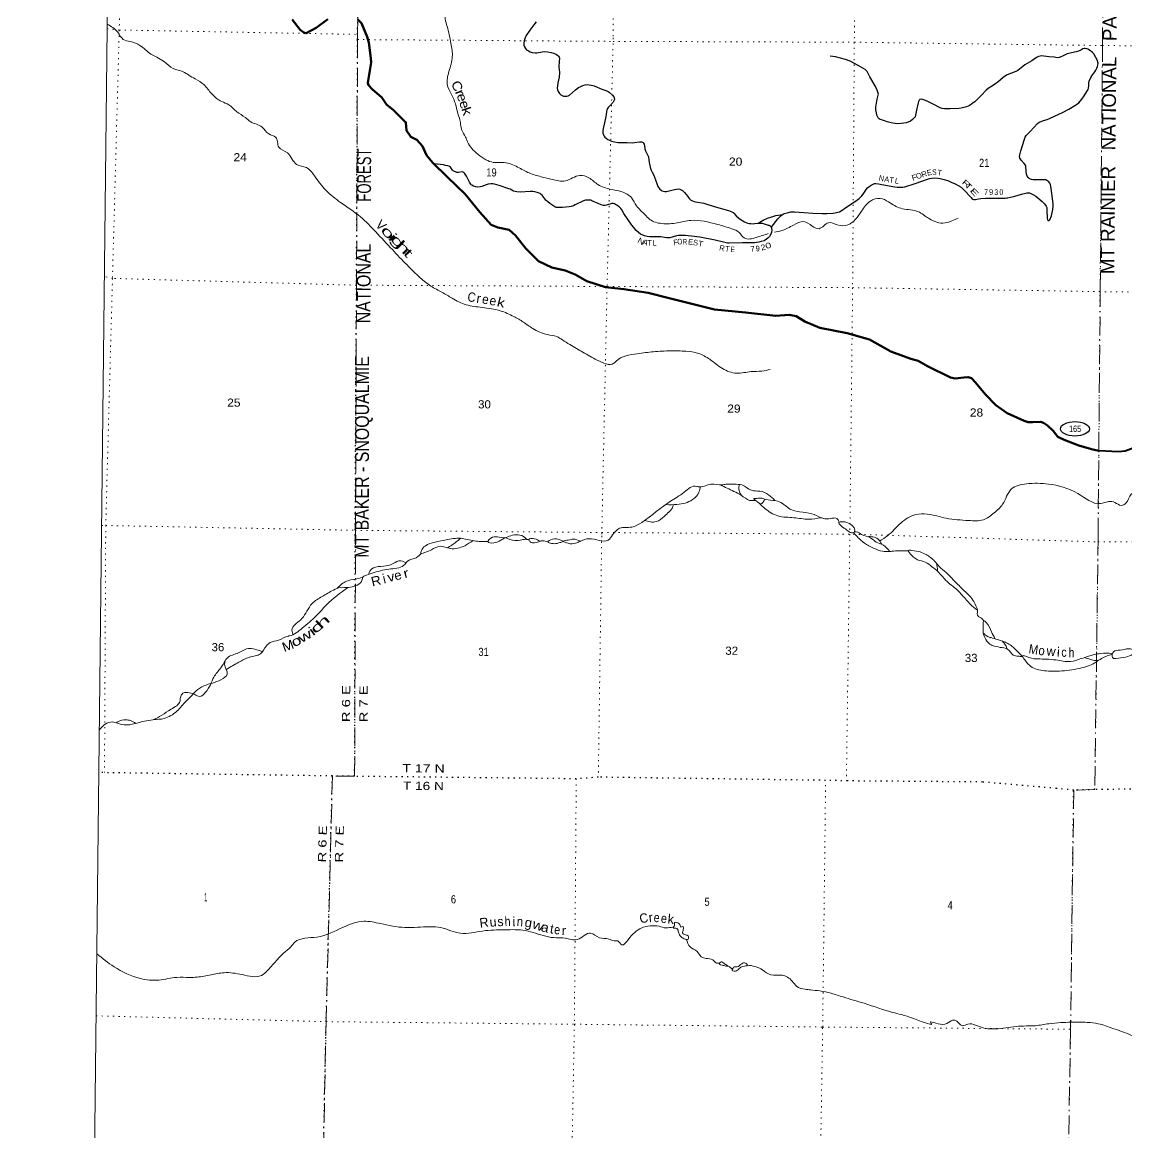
# Model space of a CAD drawing. Header units: feet. Extents: x -252658 to 9, y -366365 to -181930.
# Drawn here: x -252658 to -228982, y -223389 to -199600 of the extents above; entities that cross this region are included whole.
import ezdxf
from ezdxf.enums import TextEntityAlignment as Align

# ---------------------------------------------------------------- set-up
doc = ezdxf.new("R2010")
doc.units = ezdxf.units.FT
doc.header["$LTSCALE"] = 80
doc.linetypes.add('DOT_DASHED', pattern=[7.7, 5, -1.2, 0.3, -1.2])
doc.linetypes.add('DOTTED', pattern=[1.5, 0.3, -1.2])
for name, color, linetype, lineweight in [('17', 7, 'Continuous', 25), ('23', 7, 'Continuous', 70), ('26', 7, 'Continuous', 40), ('29', 7, 'Continuous', 25), ('39', 7, 'Continuous', 13), ('4', 7, 'Continuous', 13), ('44', 7, 'DOT_DASHED', 13), ('6', 7, 'DOTTED', 25), ('7', 7, 'DOTTED', 13)]:
    doc.layers.add(name, color=color, linetype=linetype, lineweight=lineweight)
doc.layers.add('30', color=7, linetype='Continuous')
doc.layers.add('41', color=7, linetype='Continuous')

msp = doc.modelspace()

# ---------------------------------------------------------------- linework, layer by layer
at = {"layer": '17'}
msp.add_ellipse((-230093.23, -208310.21), major_axis=(309.24, -1), ratio=0.500121, dxfattribs=at)
at = {"layer": '23'}
for points in [[(-246105.99, -199533.33), (-246359.57, -199717.93), (-246570.11, -199834.5), (-246620.89, -199820.73), (-246699.97, -199760.57), (-246872.37, -199541.15)], [(-229579.34, -208784.45), (-229739.9, -208745.27), (-230008.53, -208669.84), (-230322.81, -208543.56), (-230462.87, -208481.61), (-230559.92, -208353.65), (-230679.28, -208241.56), (-230764.71, -208181.93), (-230831.17, -208159.34), (-230998.2, -208167.6), (-231096.6, -208164.9), (-231182.93, -208141.43), (-231542.98, -207972.35), (-231788.34, -207800.48), (-232018.95, -207570.35), (-232225.13, -207316.32), (-232312.53, -207222.71), (-232383.73, -207202.76), (-232477.34, -207212.86), (-232662.56, -207228.99), (-232762.42, -207207.02), (-233256.85, -206968.73), (-233353.86, -206909.01), (-233454.6, -206851.77), (-233608.95, -206807.79), (-234039.54, -206652.05), (-234499.14, -206397.28), (-234976.25, -206263.19), (-235562.14, -206144.04), (-235880.35, -206009.66), (-236066.07, -205896.85), (-236220.56, -205864.96), (-236506.48, -205892.08), (-237151.19, -205814.59), (-237820.24, -205754.97), (-238792.84, -205510.77), (-239238.03, -205399.18), (-239762, -205316.96), (-240155.69, -205272.41), (-240556.42, -205143.17), (-240802.14, -205001.51), (-241018.39, -204918.6), (-241307.28, -204857.05), (-241591.29, -204721.02), (-241859.6, -204448.18), (-242083.63, -204171.79), (-242216.92, -204047.47), (-242459.67, -203994.48), (-242605.85, -203940.52), (-242850.04, -203667.95), (-243161.27, -203281.83), (-243547.1, -202911.03), (-243861.29, -202605.47), (-243992.15, -202444.91), (-244078.39, -202252.6), (-244197.54, -202122.39), (-244325.48, -202056.54), (-244422.46, -201922.54), (-244432.45, -201745.16), (-244698.89, -201484.43), (-244848.32, -201363.96), (-244951.17, -201215.8), (-245160.2, -201032.23), (-245238.03, -200948.9), (-245249.13, -200898.32), (-245209.86, -200636.87), (-245178.46, -200463.57), (-245182.63, -200373.28), (-245229.52, -200033.59), (-245263.68, -199911.1), (-245384.94, -199617.69), (-245467.79, -199535.5)]]:
    msp.add_lwpolyline(points, dxfattribs=at)
at = {"layer": '26'}
msp.add_lwpolyline([(-228848.69, -208726.72), (-229020.17, -208786.45), (-229161.32, -208801.9), (-229579.34, -208784.45)], dxfattribs=at)
at = {"layer": '29'}
for points in [[(-241641.56, -199590.6), (-241688.01, -199657.62), (-241774.08, -199767.71), (-241852.28, -199887.48), (-241878.21, -199937.68), (-241897.72, -199997.82), (-241904.03, -200049.72), (-241904.21, -200090.85), (-241893.39, -200127.63), (-241871.52, -200161.63)], [(-241871.52, -200161.63), (-241845.79, -200188.21), (-241809.01, -200212.01), (-241773.29, -200231.33), (-241726.8, -200246.63), (-241666.22, -200253.12), (-241629.2, -200252.12), (-241512.6, -200233.65), (-241459.55, -200229.4), (-241397.94, -200231.49), (-241322.21, -200246.63), (-241269.59, -200261.75), (-241233.5, -200274.76), (-241205.38, -200289.9), (-241176.72, -200311.12), (-241162.11, -200326.68), (-241149.79, -200348.28), (-241144.8, -200372.12), (-241146.89, -200443.1), (-241152.55, -200553.78), (-241142.6, -200679.07), (-241151.95, -200779.55), (-241173.94, -200897.76), (-241183.74, -200962.77), (-241187.77, -201012.2), (-241181.58, -201049.31), (-241168.6, -201086.09), (-241142.22, -201123.56), (-241115.34, -201153.89), (-241082.06, -201170.47), (-241052.62, -201181.86), (-241019.31, -201183.45), (-240984.7, -201181.29), (-240958.73, -201174.8), (-240929.36, -201163.68), (-240798.97, -201051), (-240733.72, -201001.72), (-240685.84, -200974.04), (-240638.52, -200954.12), (-240590.92, -200943.3), (-240549.87, -200936.12), (-240504.38, -200938.97), (-240463.27, -200945.46), (-240427.81, -200954.18), (-240400.53, -200962.77), (-240233.43, -201035.05), (-240145.23, -201064.46), (-240096.36, -201085.85), (-240069.5, -201103.41), (-240008.3, -201159.25), (-239974.31, -201196.44), (-239966.17, -201223.1), (-239965.65, -201254.85), (-239978.63, -201285.14), (-239993.26, -201312.93), (-240051.89, -201383.59), (-240097.63, -201425.77), (-240112.4, -201450.16), (-240125.76, -201484.19), (-240132.46, -201509.98), (-240138.74, -201577.22), (-240146.03, -201616.37), (-240176.85, -201758.48), (-240207.97, -201873.63), (-240214.5, -201924.56), (-240212.3, -201973.15), (-240201.48, -202014.26), (-240186.15, -202040.37), (-240169.03, -202064.02), (-240140.9, -202085.66), (-240104.12, -202109.46), (-240072.44, -202128.71), (-240024.07, -202146.24), (-239963.49, -202159.22), (-239882.88, -202173.14), (-239835.83, -202178.7), (-239692.07, -202179.32), (-239569.71, -202180.86), (-239533.12, -202176.41), (-239428.15, -202163.69), (-239383.64, -202159.23), (-239359.85, -202165.9), (-239346.86, -202176.53), (-239338.21, -202189.52), (-239329.11, -202209.22), (-239320.9, -202245.77), (-239310.4, -202312.63), (-239299.26, -202353.95), (-239279.04, -202398.3), (-239245.18, -202455.63), (-239233.63, -202484.43), (-239217.59, -202607.9)], [(-230580.79, -203319.02), (-230610.37, -203109.03), (-230617.27, -203084.03), (-230632.01, -203048.45), (-230653.45, -203022.39), (-230692.59, -202987.87), (-230716.33, -202978.02), (-230746.68, -202972.73), (-230834.83, -202974.18), (-230985.61, -202973.33), (-231021.45, -202966.24), (-231047.42, -202959.75), (-231071.12, -202944.36), (-231097.18, -202925.13), (-231119.8, -202896.42), (-231131.79, -202851.57), (-231140.32, -202786.91), (-231149.05, -202685.85), (-231155.59, -202659.01), (-231181.21, -202624.34), (-231249.18, -202551.59), (-231275.98, -202510.41), (-231281.08, -202477.28), (-231275.66, -202439.87), (-231252.72, -202353.94), (-231176.13, -202104.47), (-231159.92, -202064.04), (-231138.29, -202029.42), (-231126.88, -202013.35), (-231056.06, -201939.05), (-230893.8, -201769.79), (-230858.6, -201743.88), (-230815.69, -201723.1), (-230763.98, -201702.72), (-230689.7, -201682.84), (-230636.33, -201663.78), (-230346.81, -201528.67), (-230220.93, -201464.73), (-230057.89, -201364.68), (-230013.23, -201328.43), (-229943.56, -201251.48), (-229892.07, -201176.98), (-229835.55, -201085.67), (-229808.04, -201044.23), (-229799.03, -201014.71), (-229797.29, -200961.94), (-229794.71, -200897.88), (-229786.06, -200865.55), (-229749.26, -200786.12), (-229729.8, -200750.75), (-229666.74, -200661.81), (-229647.59, -200629.6), (-229623.79, -200584.16), (-229612.81, -200550.68), (-229602.15, -200517.09), (-229597.82, -200480.31), (-229601.52, -200452.28), (-229608.64, -200421.89), (-229642.59, -200356.21), (-229688.7, -200276.93), (-229699.86, -200263.66), (-229725.48, -200237.98), (-229762.61, -200215.26), (-229815.71, -200179.28), (-229840.15, -200168.75), (-229870.44, -200162.26), (-229893.65, -200164.66), (-229922.36, -200173.08), (-229969.09, -200196.48), (-230019.73, -200220.67), (-230068.98, -200237.59), (-230166.19, -200258.63), (-230220.94, -200268.27), (-230257.37, -200279.86), (-230303.15, -200296.4), (-230349.08, -200317.2), (-230409.17, -200350.49), (-230434.84, -200356.75), (-230469.75, -200359.14), (-230537.15, -200349.41), (-230649.56, -200343.75)], [(-230649.49, -200341.74), (-230807.71, -200322.5), (-230839.72, -200326.69), (-230876.5, -200337.51), (-230902.46, -200348.33), (-230919.44, -200357.18), (-231020.39, -200430.5), (-231163.91, -200514.54), (-231207.52, -200545.21), (-231316.6, -200632.55), (-231358.97, -200655.55), (-231451.35, -200694.7), (-231545.04, -200729.11), (-231583.84, -200748.86), (-231629.42, -200781.04), (-231747.1, -200882.65), (-231789.52, -200915.18), (-231862.37, -200963.57), (-231953.95, -201019.03), (-231994.04, -201054.04), (-232104.35, -201167.37), (-232241.5, -201302.01), (-232274.16, -201328.41), (-232310.94, -201356.54), (-232352.04, -201382.5), (-232380.17, -201397.65), (-232418.02, -201411.18), (-232529.46, -201438.76), (-232584.05, -201446.11), (-232767.37, -201456.3), (-232891.96, -201454.28), (-232940.54, -201447.41), (-232981.82, -201435.25), (-233131.88, -201351.77), (-233262.53, -201289.09), (-233355.93, -201255.83), (-233392.72, -201246.2), (-233416.12, -201251.86), (-233431.66, -201270), (-233446.81, -201298.12), (-233454.8, -201327.2), (-233488.1, -201483.34), (-233518.86, -201623.44), (-233537.68, -201650.78), (-233572.3, -201685.4), (-233618.46, -201716.97), (-233667.49, -201741.65), (-233712.93, -201756.79), (-233762.8, -201764.7), (-233814.61, -201771.94), (-233898.99, -201774.1), (-233945.91, -201768.84), (-233996.35, -201763.28), (-234063.43, -201748.14), (-234117.66, -201733.04), (-234154.29, -201722.18), (-234240.84, -201691.89), (-234271.13, -201681.07), (-234290.48, -201668.99), (-234310.07, -201650.78), (-234327.38, -201622.65), (-234338.2, -201592.36), (-234348.69, -201544.15), (-234359.83, -201477.69), (-234360.65, -201418.8), (-234355.51, -201376.01), (-234328.89, -201248.5), (-234307.91, -201163.98), (-234307.29, -201142.37), (-234312.23, -201118.55), (-234333.87, -201055.8), (-234377.71, -200960.7), (-234487.97, -200767.66), (-234545.9, -200657.71), (-234567.54, -200631.74), (-234591.34, -200612.27), (-234741.45, -200527.65), (-234913.27, -200433.4), (-235008.9, -200398.08), (-235116.16, -200366.36), (-235223.1, -200341.83), (-235342.13, -200328.8)], [(-239992.46, -203483.78), (-240019.75, -203483.33), (-240134.26, -203515.47), (-240166.87, -203524.44), (-240198.87, -203523.45), (-240251.25, -203509.3), (-240314.17, -203483.44), (-240448.89, -203422.64), (-240471.94, -203414.1), (-240510.88, -203409.77), (-240548.99, -203409.31), (-240586.61, -203414.1), (-240623.84, -203423.01), (-240803.72, -203511.92), (-240844.07, -203533.1), (-240889.51, -203548.24), (-240933.86, -203556.08), (-241079.01, -203567.5), (-241125.34, -203572.04), (-241181.59, -203572.04), (-241209.64, -203565.29), (-241240.01, -203552.57), (-241345.57, -203480.26), (-241391.46, -203448.72), (-241423.91, -203420.59), (-241456.36, -203381.65), (-241476.1, -203353.08), (-241497.47, -203323.23), (-241512.62, -203303.76), (-241532.22, -203286.76), (-241558.05, -203271.3), (-241623.42, -203247.53), (-241668.39, -203234.52), (-241715.99, -203228.03), (-241767.58, -203228.75), (-241979.01, -203238.02), (-242055.67, -203234.52), (-242094.61, -203225.87), (-242125.11, -203217.16), (-242200.63, -203176.11), (-242227.96, -203165.46), (-242436.74, -203094.19), (-242536.37, -203066.78), (-242572.75, -203061.44), (-242610.62, -203062.36), (-242672.27, -203070.09), (-242711.78, -203081.25), (-242804.25, -203115.53), (-242841.86, -203123.4), (-242888.63, -203130.67), (-242934.45, -203126.45), (-242981.66, -203113.36), (-243019.76, -203091.43), (-243033.59, -203080.91), (-243044.41, -203067.93), (-243071.8, -203023.23), (-243138.12, -202900.15), (-243176.1, -202832.4), (-243189.37, -202816.96), (-243206.68, -202808.3), (-243225.45, -202804.6), (-243304.32, -202818.17), (-243345.14, -202816.96), (-243372.34, -202807.9), (-243394.91, -202799.65), (-243418.7, -202782.34), (-243437.3, -202765.49), (-243479.28, -202706.61), (-243501.13, -202688.84), (-243535.54, -202676.32), (-243583.14, -202665.51), (-243628.75, -202656.49), (-243829.52, -202636.36)], [(-239217.53, -202605.88), (-239206.23, -202671.99), (-239191.08, -202734.73), (-239178.1, -202771.51), (-239158.63, -202808.29), (-239129.35, -202858.68), (-239102.38, -202916.47), (-239084.99, -202977.02), (-239050.45, -203078.74), (-239031.32, -203117.84), (-239011.51, -203147.97), (-238989.87, -203173.93), (-238965.49, -203194.55), (-238946.6, -203210.72), (-238914.15, -203221.53), (-238881.69, -203225.86), (-238847.91, -203226.58), (-238816.79, -203221.53), (-238677.6, -203183.72), (-238593.94, -203171.77), (-238561.49, -203176.1), (-238531.2, -203186.92), (-238505.24, -203204.23), (-238480.01, -203228.42), (-238459.8, -203247.5), (-238393.07, -203336.04), (-238360.28, -203375.15), (-238329.99, -203401.11), (-238288.88, -203424.91), (-238253.28, -203437.6), (-238223.47, -203447.13), (-238045.88, -203478.31), (-237981.65, -203494.14), (-237775.11, -203559.64), (-237518.19, -203634.48), (-237449.42, -203660.74), (-237419.02, -203675.99), (-237401.82, -203688.86), (-237355.13, -203750.62), (-237300.13, -203799.21), (-237247.18, -203830.71), (-237176.81, -203872.77), (-237110.78, -203901.65), (-237077.29, -203909.55), (-237042.67, -203913.88), (-236990.74, -203916.04), (-236958.39, -203914.64), (-236863.09, -203903.06), (-236831.32, -203902.64), (-236798.19, -203907.39), (-236665.8, -203944.28), (-236644.57, -203950.66), (-236625.1, -203963.64), (-236606.74, -203982.47), (-236594.81, -204022.06), (-236593.06, -204055.48), (-236596.98, -204095.62), (-236611.98, -204141.54), (-236642.42, -204186.49), (-236674.87, -204223.27), (-236704.01, -204249.42), (-236757.08, -204279.52), (-236816.21, -204298.19), (-236867.43, -204314.14), (-236921.52, -204320.63), (-236963.9, -204325.65), (-237217.25, -204325.51), (-237505.68, -204335.78), (-237541.16, -204331.14), (-237596.55, -204320.63), (-237806.58, -204270.14), (-238130.95, -204205.96), (-238194.19, -204195.1), (-238247.78, -204186.49), (-238450.76, -204170.66), (-238505.25, -204167.02), (-238591.79, -204171.35), (-238636.01, -204178.77), (-238776, -204216.56), (-238814.64, -204221.11), (-238850.45, -204218.18), (-238970.5, -204200.18), (-239074.88, -204194.79), (-239215.62, -204194.26), (-239264.66, -204188.66), (-239319.47, -204172.75), (-239403.13, -204136.73), (-239447.97, -204106.11), (-239496.16, -204063.17), (-239550.25, -204000.43), (-239593.5, -203946.19), (-239760.21, -203696.9), (-239805.56, -203621.8), (-239829.36, -203591.51), (-239854.38, -203564.85), (-239879.12, -203543.91), (-239915.9, -203517.95), (-239942.78, -203501.51), (-239965.66, -203487.66), (-239992.46, -203483.78)], [(-236602.28, -203997.28), (-236552.79, -203931.81), (-236464.44, -203813.74), (-236426.05, -203773.25), (-236387.53, -203737.62), (-236322.2, -203699.69), (-236263.02, -203681.19), (-236179.4, -203665.07), (-236103.47, -203660.15), (-235900.81, -203672.76), (-235710.32, -203689.01), (-235511.6, -203699.48), (-235411.34, -203699.69), (-235286.11, -203690.66), (-235233.93, -203682.38), (-235175.51, -203671.57), (-235138.35, -203661.18), (-235101.95, -203643.44), (-234984.12, -203557.33), (-234797.09, -203434.39), (-234716.83, -203375.16), (-234658.66, -203321.97), (-234630.29, -203284.29), (-234590.94, -203219.35), (-234565.38, -203182.59), (-234539.42, -203145.81), (-234505.13, -203117.32), (-234463.69, -203091.72), (-234418.26, -203065.76), (-234392.53, -203056.47), (-234362, -203054.94), (-234305.75, -203061.43), (-234232.31, -203075.77), (-233952.37, -203123.13), (-233903.33, -203130.67), (-233847.08, -203135), (-233781.77, -203132.69), (-233741.06, -203126.34), (-233515.79, -203054.63), (-233254.26, -202961.91), (-233210.72, -202949.63), (-233161.22, -202940.28), (-233107.14, -202933.78), (-233035.44, -202939.18), (-232981.65, -202946.77), (-232895.11, -202970.57), (-232806.24, -203001.03), (-232743.66, -203024.65), (-232663.6, -203061.43), (-232578.38, -203103.14), (-232533.79, -203135), (-232472.7, -203191.22), (-232319.27, -203355.43), (-232300.12, -203375.15), (-232280.65, -203388.13), (-232258.33, -203397.71), (-232224.4, -203394.62), (-232161.32, -203382.71), (-232107.57, -203372.99), (-232003.98, -203367.65), (-231823.01, -203367.47), (-231590.47, -203366.5), (-231555.47, -203364.04), (-231529.89, -203362.17), (-231379.26, -203325.41), (-231206.74, -203276.57), (-231127.61, -203254.95), (-231097.18, -203253.99), (-231069.06, -203256.16), (-231049.47, -203263.53), (-230980.35, -203295.1), (-230932.89, -203325.76), (-230885.15, -203360.01), (-230792.12, -203437.9), (-230743.3, -203491.13), (-230708.61, -203536.6), (-230699.08, -203565.55), (-230693.72, -203633.83), (-230686.98, -203795.3), (-230681.77, -203823.01), (-230678.26, -203835.9), (-230666.63, -203846.81), (-230648.47, -203846.94), (-230632.01, -203833.83), (-230598.88, -203745.75), (-230568.25, -203609.68), (-230557.76, -203535.44), (-230560.61, -203494.15), (-230580.79, -203319.02)], [(-236880.14, -203903.29), (-236773.02, -203842.04), (-236681.35, -203799.21), (-236589.52, -203765.34), (-236503.94, -203742.96), (-236405.28, -203726.97), (-236366.03, -203725.14)]]:
    msp.add_lwpolyline(points, dxfattribs=at)
at = {"layer": '39'}
for points in [[(-250770.39, -193442.18), (-250573.33, -193566.58), (-250309.77, -193559.36), (-249954.88, -193653.85), (-249637.95, -193554.55), (-249194.2, -193275.32), (-248984.25, -193037.88), (-248881.79, -192875.82), (-248642.26, -192860.29), (-248259.03, -192767.75), (-248122.81, -192642.31), (-247982.77, -192363.82), (-247655.31, -192224.35), (-247373.91, -192239.48), (-247140.56, -192235.97), (-246975.09, -192189.41), (-246973.1, -192191.45), (-246883.36, -192085.65), (-246746.52, -192079.08), (-246641.43, -192035.9), (-246535.62, -191932.3), (-246307.53, -191862.25), (-246132.41, -191850.04), (-245962.58, -191946.56), (-245944.32, -192103.88), (-245930, -192426.35), (-245835.01, -192729.54), (-245610.06, -193269.82), (-245409.31, -193644.67), (-245103.9, -194012.58), (-244937.29, -194211.8), (-244758.6, -194237.91), (-244625.78, -194402.52), (-244516.12, -194655.51), (-244495.44, -194778.61), (-244424.67, -194918.37), (-244401.91, -195035.46), (-244274.89, -195179.86), (-244134.83, -195413.03), (-244154.61, -195727.07), (-244138.83, -195924.65), (-244003.97, -196087.27), (-244032.19, -196264.23), (-244031.96, -196415.31), (-244029.02, -196508.01), (-244023.91, -196586.63), (-244010.57, -196649.22), (-243963.11, -196718.22), (-244001.15, -196874.93), (-243962.68, -197024.42), (-243938.41, -197183.82), (-243865.89, -197174.53), (-243822.43, -197412.71), (-243764.66, -197630.89), (-243830.59, -197765.14), (-243835.99, -197881.92), (-243767.28, -198025.69), (-243815.4, -198184.31), (-243870.03, -198383.14), (-243828.98, -198655.53), (-243781.67, -198736.62), (-243730.27, -198837.1), (-243692.54, -199025.65), (-243604.1, -199201.86), (-243588.25, -199393.41), (-243589.84, -199528.35), (-243549.5, -199689.95), (-243467.31, -200055.45), (-243438.47, -200339.79), (-243510.53, -200653.26), (-243546.02, -200934.9), (-243467.78, -201123.08), (-243369.92, -201353.79), (-243323.91, -201545.66), (-243275.36, -201693.23), (-243239.59, -201901.11), (-243154.98, -202061.16), (-243109.93, -202164.39), (-242893.81, -202428.6), (-242718.19, -202545.33), (-242559.96, -202601.43), (-242324.69, -202605.99), (-242038.23, -202703.77), (-241790.31, -202829.34), (-241535.81, -202908.64), (-241295.15, -202967.65), (-241013.94, -202998.9), (-240706.85, -202881.36), (-240510.36, -202933.85), (-240316.95, -203076.95), (-240046.67, -203182.62)], [(-250838.52, -199638.64), (-250610.51, -199814.91), (-250491.62, -199967.28), (-250341.34, -200015.24), (-250133.12, -200096.06), (-249897.99, -200283.93), (-249734.11, -200372.33), (-249600.34, -200456.37), (-249422.95, -200593.25), (-249206.54, -200662.07), (-249088.72, -200733.86), (-248948.87, -200813.93), (-248767.29, -200936.76), (-248598.6, -201129.96), (-248381.34, -201297.5), (-248231.32, -201367.61), (-248056.1, -201518.58), (-247874.51, -201641.41), (-247768.95, -201729.17), (-247514.87, -201844.73), (-247373.82, -201993.31), (-247225.76, -202059.38), (-247155.92, -202277.69), (-246974.31, -202398.51), (-246778.09, -202644.38), (-246565.72, -202715.17), (-246394.79, -202888.25), (-246149.04, -203199.12), (-245834.33, -203460.37), (-245407.55, -203769.17), (-245077.48, -204093.04), (-244723.92, -204471.55), (-244409.99, -204799.27), (-244125.61, -205074.3), (-243896.42, -205254.05), (-243662.63, -205383.49), (-243440.89, -205512.8), (-243144.85, -205650.97), (-242795.57, -205709.14), (-242410.26, -205781.81), (-242120.06, -205903.8), (-241914.32, -206024.88), (-241712.77, -206160.02), (-241402.58, -206292.3), (-241201.95, -206334.76), (-241080.09, -206404.57), (-240922.37, -206504.99), (-240638.7, -206669.21), (-240332.96, -206837.71), (-239973.7, -206902.03), (-239928.96, -206860.21), (-239474.54, -206699.95), (-239128.13, -206659.38), (-238757.82, -206639.22), (-238430.09, -206648.81), (-238165.14, -206693.99), (-237921.24, -206819.51), (-237650.04, -207017.84), (-237345.5, -207117.84), (-237033.36, -207084.96), (-236801.93, -207073.36), (-236624.54, -207039.02)], [(-240046.67, -203182.62), (-239807.9, -203231.53), (-239594.29, -203366.8), (-239491.65, -203533.09), (-239310.83, -203720.38), (-239205.45, -203824.26), (-238947.02, -203911.66), (-238617.03, -203899.12), (-238328.79, -203845.84), (-237752.58, -203932.65), (-237445.91, -204022.6), (-237289.97, -204102.85), (-237184.76, -204220.82), (-236921.16, -204209.58), (-236667.86, -204127.7)], [(-236533.12, -204095.06), (-236378.4, -204062.36), (-236125.6, -203944.23), (-235911.56, -203872.02), (-235723.63, -203968.73), (-235577.45, -204022.69), (-235374.81, -203893.95), (-235186.32, -203942.32), (-234959.03, -203940.75), (-234667.97, -203647.78), (-234478.39, -203432.28), (-234268.54, -203374.12), (-234086.39, -203448.61), (-233828.55, -203586.37), (-233489.33, -203644.43), (-233251.65, -203786), (-232923.17, -203902.37), (-232731.56, -203856.1), (-232596.09, -203795.12)], [(-234279.54, -210716.61), (-234110.06, -210601.57), (-233821.21, -210324.69), (-233505.36, -210146.81), (-233261.86, -210135.35), (-232852.64, -210226.4), (-232370.49, -210273.93), (-232056.54, -210257.18), (-231823.5, -210108.63), (-231644.35, -209925.24), (-231457.54, -209602.94), (-231132.37, -209487.61), (-230661.8, -209492.71), (-230032.63, -209694.92), (-229548.43, -209909.66), (-229372.97, -209869.26), (-229236.44, -209888.87), (-229100.38, -209948.76), (-229001.29, -209903.5), (-228890.43, -209711.32), (-228682.3, -209628.97), (-228381.29, -209515.39), (-228243.02, -209387.97), (-228005.44, -209023.92), (-227759.37, -208792.91), (-227652, -208385.14), (-227591.74, -208220.61), (-227470.66, -208014.44), (-227420.1, -207648.36), (-227288.08, -207367.77), (-227105.91, -207269.02), (-226849.04, -207146.91), (-226680.85, -206868.73), (-226539.66, -206662.77), (-226231.31, -206438.48), (-226073.62, -206369.69), (-225972.84, -206350.63), (-225860.65, -206216.88), (-225790.52, -206239.8), (-225712.04, -206407.85), (-225621.55, -206408.83), (-225474.7, -206235.16), (-225284.95, -206005.56), (-225245.14, -205869.01), (-225164.58, -205517.36), (-225072.05, -205173.9), (-225020.9, -204928.69), (-224950.39, -204576.93), (-224837.75, -204404.91), (-224499.03, -204334.04), (-224196.5, -204262.79), (-223998.6, -204194.43), (-223840.91, -204125.63), (-223496.25, -203891.66), (-223359.69, -203738.03), (-223308.06, -203623.77)], [(-236524.77, -209843.95), (-236658.06, -209721.87), (-236848.23, -209645.28), (-237029.03, -209627.2), (-237230.82, -209512.21), (-237397.59, -209498.32), (-237576.57, -209496.38), (-237651.14, -209509.67), (-237894.31, -209492.94), (-238172.54, -209550.36), (-238200.73, -209541.8), (-238467.54, -209666.01), (-238761.48, -209862.26), (-239378.2, -210312.85), (-239592.59, -210415.28), (-239852.35, -210440.67), (-240002.86, -210584.08), (-240096.67, -210693.85), (-240508.62, -210663.2), (-240700.38, -210721.56)], [(-238859.41, -209933.62), (-238623.5, -209930.23), (-238290.43, -209827.07), (-238151.79, -209667.42), (-238120.16, -209542.87)], [(-237693.07, -209509.63), (-237405.4, -209649.31), (-237245.46, -209731.62), (-237065.75, -209842.35), (-236944.74, -209842.98)], [(-237283.82, -209505.73), (-237298.17, -209596.09), (-237248.75, -209726.02)], [(-235537.59, -210219.48), (-235729.63, -210130.78), (-235996.65, -210089.62), (-236195.05, -210029.05), (-236468.57, -209856.87), (-236671.43, -209832.52), (-236843.92, -209792.38), (-236946.6, -209801.34), (-236972.79, -209805.08), (-236927.11, -209853.92), (-236737.95, -210017.12), (-236458.23, -210175.26), (-236116.76, -210213.21), (-235801.39, -210246.84), (-235537.52, -210213.44)], [(-236839.51, -209928.75), (-236778.58, -209879.7), (-236740.12, -209813.74)], [(-239324.2, -210271.85), (-239066.28, -210298.1), (-238896, -210185.12), (-238790.25, -210085.55), (-238710.47, -209971.59), (-238707.4, -209933.62)], [(-235148.95, -210307.91), (-235199.82, -210229.18), (-235340.66, -210233.7), (-235451.29, -210234.52), (-235537.52, -210213.44)], [(-234829.36, -210528.19), (-234814.95, -210511.34), (-234905.62, -210353.23), (-235077.97, -210301.01), (-235156.57, -210314.26), (-235105.13, -210387.33), (-234983.5, -210477.28), (-234881.65, -210538.82), (-234828.88, -210526.9)], [(-234059.69, -210936.51), (-234210.92, -210797.89), (-234352.99, -210735.92), (-234474.6, -210643.95), (-234664.84, -210573.4), (-234784.86, -210517.71), (-234829.22, -210527.3), (-234789.73, -210590.18), (-234606.66, -210757.34), (-234396.81, -210870.41), (-234220.52, -210930.74), (-234059.7, -210936.32)], [(-242681.93, -210720.21), (-242828.31, -210722.69), (-242966.93, -210709.1), (-243265.97, -210655.5), (-243572.05, -210686.43), (-243803.96, -210738.31), (-244022.14, -210820.55), (-244101.73, -210918.39), (-244118.69, -210992.74)], [(-244118.69, -210992.74), (-243888.32, -210900.56), (-243700.4, -210826.05), (-243477.72, -210874.79), (-243173.3, -210813.63), (-242996.67, -210705.59)], [(-243265.6, -210656.86), (-243446.66, -210798.58), (-243550.12, -210859.6)], [(-241802.06, -210686.1), (-241838.25, -210679.02), (-241882.02, -210638.26), (-242030.2, -210582.26), (-242185.28, -210600.73), (-242314.48, -210641.63), (-242473.16, -210623.8), (-242612.25, -210650.49), (-242677.51, -210726.33), (-242549.11, -210753.91), (-242399.61, -210697.11), (-242314.48, -210641.63)], [(-242305.47, -210640.06), (-242099.99, -210702.37), (-241948.98, -210687.89), (-241852.82, -210670.6)], [(-241567.19, -210718.22), (-241679.22, -210666.64), (-241800.07, -210681.45), (-241768.46, -210730.14), (-241674.18, -210751.3), (-241555.06, -210717.42)], [(-241390.87, -210728.98), (-241500.69, -210706.85), (-241567.22, -210720.23)], [(-241057.21, -210719.07), (-241134.42, -210688.66), (-241293.13, -210672.84), (-241386.37, -210734.27), (-241314.3, -210763.26), (-241193.64, -210764.56), (-241114.93, -210741.24), (-241058.75, -210723.53)], [(-240693.87, -210719.58), (-240844.6, -210671.65), (-240953.46, -210692.63), (-241054.31, -210717.73), (-240956.27, -210761.09), (-240795.37, -210760.82), (-240700.38, -210721.56)], [(-234234.87, -210779.75), (-234312.93, -210672.44), (-234422.07, -210624.38), (-234537.04, -210619.81)], [(-244118.69, -210992.74), (-244250.54, -211088.01), (-244363.58, -211123.04), (-244481.57, -211236.59), (-244796.26, -211315.77), (-245159.3, -211402.49), (-245318.88, -211461.19), (-245373.58, -211494.84)], [(-233670.81, -210922.94), (-233830.22, -210920.86), (-233975.13, -210929.36), (-234061.7, -210936.48)], [(-232179.87, -212195.74), (-232260.14, -212009.54), (-232464.58, -211777.68), (-232687.26, -211557.71), (-232852.21, -211388.73), (-233003.53, -211258.17), (-233096.77, -211148.38), (-233284.13, -211003.32), (-233586.77, -210913.43), (-233665.27, -210918.62), (-233639.67, -210965.23), (-233464.43, -211114.18), (-233300.12, -211166.32), (-233158.45, -211262.53), (-233028.96, -211368.68), (-232864.18, -211551.77), (-232611.29, -211768.03), (-232416.67, -211979.64), (-232269.58, -212128.29), (-232179.87, -212195.74)], [(-245237.76, -211422.96), (-245166.26, -211309.75), (-244972.56, -211257.46), (-244748.85, -211217.58), (-244582.97, -211136.78), (-244422.2, -211182.22)], [(-233060.85, -211191.95), (-233043.99, -211277.87), (-233041.36, -211355.7)], [(-246854.76, -212709.08), (-246872.78, -212590.57), (-246782.99, -212480.75), (-246661.05, -212373.29), (-246444.1, -212053.33), (-246229.14, -211902.56), (-245988.17, -211764.16), (-245836.66, -211707.39), (-245657.65, -211707.31), (-245518.49, -211674.57), (-245384.63, -211579.33), (-245363.05, -211488.36)], [(-248280.84, -213461.66), (-248013.54, -213307.43), (-247793.11, -213205.07), (-247550.84, -213127.12), (-247424.17, -212959.28), (-247342.9, -212889.65), (-247163.26, -212835.2), (-246949.05, -212748.88), (-246930.91, -212745.05), (-246655.42, -212578.82), (-246354.69, -212318.19), (-246136.7, -212080.83), (-245674.78, -211710)], [(-245906.68, -211727.55), (-245704.33, -211571.84), (-245518.8, -211529.53), (-245373.58, -211494.84)], [(-232047.49, -212425.93), (-232111.37, -212357.63), (-232163.33, -212328.87), (-232179.87, -212195.74)], [(-231806.88, -212804.1), (-231883.63, -212660.25), (-231995.87, -212455.57), (-232045.79, -212424.82), (-232058.21, -212454.9), (-232061.6, -212571.7), (-232059.18, -212654.01), (-232054.3, -212691.1)], [(-231228.07, -213183.04), (-231392.95, -213008.01), (-231582.5, -212879.05), (-231752.8, -212822.82), (-231891.11, -212783.05), (-231997.2, -212739.59), (-232052.94, -212690.64), (-232000.2, -212824.17), (-231818.83, -212965.13), (-231650.26, -212997.17), (-231536.01, -213030.64), (-231414.78, -213154.83), (-231308.51, -213182.17), (-231226.46, -213183.23)], [(-231647.99, -212856.74), (-231581.25, -212943.53), (-231559.62, -212986.06), (-231554.06, -213026.41)], [(-249841.72, -214535.18), (-249616.62, -214514.84), (-249343.26, -214358.66), (-249141.6, -214141.27), (-249037.78, -214035.63), (-248929.87, -213923.99), (-248761.68, -213817.04), (-248579.93, -213754.54), (-248398.11, -213686.01), (-248263.92, -213562.57), (-248319.8, -213354.48), (-248267.97, -213222.09), (-248019.24, -213107.94), (-247853.34, -213025.14), (-247650.33, -213035.39), (-247558.15, -213064.59), (-247510.52, -213088.24)], [(-229300.7, -213120.89), (-229543.93, -213122.72), (-229806.09, -213182.32), (-229957.53, -213233.06), (-230185.53, -213295.05), (-230502.92, -213261.4), (-230882.79, -213239.15), (-231083.53, -213206.76), (-231219.88, -213171.04), (-231164.61, -213260.27), (-231037.56, -213402.66), (-230744.97, -213492.45), (-230425.27, -213499.94), (-229998.2, -213442.12), (-229666.95, -213322.83), (-229589.12, -213265.14)], [(-229893.12, -213210.56), (-229732.54, -213255.64), (-229614.05, -213271.02), (-229494.72, -213213.9), (-229308.49, -213140.38)], [(-228768.91, -213064.63), (-228943.37, -213020.44), (-229124.74, -213050.71), (-229263.9, -213083.45), (-229287.49, -213208.08), (-229108.56, -213214.05), (-228921.06, -213175.79), (-228768.04, -213064.34)], [(-251005.08, -214764.72), (-250879.13, -214638.15), (-250717.66, -214589.54), (-250527.23, -214643.97), (-250301.9, -214638.36), (-250039.69, -214574.72), (-249860.28, -214540.4), (-249467.47, -214317.03), (-249274.32, -214139.84), (-249267.44, -214067.39), (-249212.05, -213975.33), (-249073.13, -213962.73), (-248960.96, -214002.22), (-248856.86, -214043.64), (-248727.07, -213952.38), (-248624.6, -213790.32), (-248550.29, -213627.96), (-248403.18, -213432.14), (-248305.62, -213279.28)], [(-250646.56, -214609.26), (-250477.76, -214541.77), (-250436.1, -214542.98), (-250337.15, -214557.4), (-250221.73, -214619.01)], [(-251057.57, -219558.76), (-250688.71, -219831.37), (-250124.52, -220085.26), (-249726.67, -220117.77), (-249341.83, -220059.49), (-249070.35, -220062.43), (-248907.34, -220054.12), (-248611.13, -220006.97), (-248331.01, -219959.65), (-247943.33, -220002.12), (-247529.18, -220016.68), (-247395.18, -219909.35), (-247187.29, -219675.91), (-247054.99, -219542.38), (-246902.53, -219405.03), (-246816.91, -219307.26), (-246340.94, -219195.57), (-245789.47, -218992.05), (-245335.36, -218857.97), (-244979.96, -218908.15), (-244453.99, -218992.41), (-243918.81, -218976.05), (-243685.72, -218994.69), (-243262.77, -219116.11), (-242789.54, -219066.84), (-242312.58, -219041.79), (-241870.27, -219056.65), (-241435.28, -219180.22), (-241206.38, -219212.91), (-241023.42, -219218.92), (-240758.3, -219249.99), (-240475.08, -219110.04), (-240281.2, -219212.86), (-240086.41, -219239.14), (-239972.23, -219278.65), (-239893.8, -219279.5), (-239802.29, -219365.1), (-239670.25, -219253.72), (-239379.67, -219001.04), (-239007.19, -218966.8), (-238858.75, -219000.63), (-238709.77, -218988.15), (-238707.76, -218988.17)], [(-238709.75, -218986.13), (-238674.94, -218934.14), (-238678.45, -218889.78), (-238602.07, -218894.64), (-238558.42, -218945.47), (-238538.79, -218985.97), (-238500.39, -218970.27), (-238487.07, -219034.88), (-238504.03, -219109.23), (-238464.21, -219143.9), (-238386.07, -219168.92), (-238382.9, -219241.48), (-238469.3, -219234.5), (-238541.1, -219183.36), (-238586.51, -219110.35), (-238609.69, -219029.52), (-238649.63, -219004.91), (-238669, -219008.54), (-238707.76, -218988.17)], [(-238417.6, -219248.33), (-238340.62, -219409.13), (-238190.93, -219507.44), (-238101.73, -219619.2), (-237999.55, -219652.54), (-237855.14, -219686.34), (-237773.47, -219753.7), (-237715.19, -219758.36)], [(-237715.19, -219758.36), (-237678.66, -219730.55), (-237584.74, -219781.93), (-237530.89, -219820.79), (-237579.13, -219818.25), (-237657.35, -219799.27), (-237711.41, -219778.54), (-237715.19, -219758.36)], [(-237422.98, -219880.37), (-237408.48, -219844.27), (-237333.95, -219835), (-237234.61, -219767.59), (-237156.04, -219756.35), (-237114.3, -219799.11), (-237209.13, -219824.27), (-237288.13, -219871.76), (-237369.25, -219929.3), (-237425.47, -219920.63), (-237443.4, -219906.34), (-237422.98, -219880.37)], [(-237111.85, -219797.6), (-236949.71, -219827.08), (-236789.68, -219901.33), (-236611.88, -220003.98), (-236368.64, -220014.67), (-236154.91, -220139.87), (-236055.71, -220255.76), (-235875.4, -220316.13), (-235758.88, -220327.47), (-235564.07, -220351.74), (-235319.28, -220400.72), (-235062.77, -220480.04), (-234611.83, -220615.87), (-234004.69, -220809.78), (-233533.66, -220947.84), (-233178.73, -221038.3), (-233180.72, -221036.26), (-232933.7, -221067.14), (-232768.01, -221002.46), (-232667.13, -220975.35), (-232503.62, -221095.97), (-232386.56, -221060.98), (-232225.89, -221080.85), (-232061.68, -221141.05), (-231629.33, -221147.75), (-231192.35, -221102.12), (-230936.83, -221094.81), (-230650.75, -221053.59), (-230395.05, -221030.18), (-230177.69, -221018.43), (-229827.8, -221024.23), (-229594.83, -221052.94), (-229278.22, -221153.06), (-228893.74, -221296.22), (-228341.71, -221558.03), (-227865.22, -221744.49), (-227464.65, -222059.05), (-227337.93, -222229.64), (-227244.07, -222287.06)], [(-237529.15, -219819.3), (-237470.99, -219857.69), (-237438.98, -219872.14), (-237430.73, -219871.93), (-237422.98, -219880.37)]]:
    msp.add_spline(points, degree=3, dxfattribs=at)
at = {"layer": '4'}
msp.add_lwpolyline([(-250643.67, -181929.5), (-219314.25, -182252.72), (-187984.41, -182532.85), (-156654.22, -182769.88), (-125323.73, -182963.82), (-93993.01, -183114.65), (-62662.1, -183222.4), (-31331.08, -183287.04), (0, -183308.59), (0, -366365.25), (-31582.88, -366343.53), (-63165.71, -366278.36), (-94748.41, -366181.36), (-126330.93, -366017.71), (-157913.21, -365822.21), (-189495.2, -365583.27), (-221076.82, -365300.9), (-252658.03, -364975.08)], close=True, dxfattribs=at)
msp.add_lwpolyline([(-250643.67, -181929.5), (-219314.25, -182252.72), (-187984.41, -182532.85), (-156654.22, -182769.88), (-125323.73, -182963.82), (-93993.01, -183114.65), (-62662.1, -183222.4), (-31331.08, -183287.04), (0, -183308.59), (0, -366365.25), (-31582.88, -366343.53), (-63165.71, -366278.36), (-94748.41, -366181.36), (-126330.93, -366017.71), (-157913.21, -365822.21), (-189495.2, -365583.27), (-221076.82, -365300.9), (-252658.03, -364975.08)], close=True, dxfattribs=at)
at = {"layer": '44'}
for points in [[(-243081.89, -182011.47), (-243075.71, -182981.42), (-245241.78, -182976.09), (-245338.18, -189300.33), (-245331.37, -189405.15), (-245405.94, -194574.99), (-245470.25, -199860.51), (-245469.54, -199971.31), (-245492.34, -205158.41), (-245512.8, -210395.24), (-245532.21, -215753.63), (-246008.79, -215746.45), (-246139.98, -220909.79), (-246257.29, -226287.24), (-246279.33, -227766.92)], [(-229471.4, -194788.24), (-229500.87, -200016.34), (-229550.57, -205291.82), (-229597.93, -210623.65), (-229666.67, -216038.27), (-230119.33, -216049.48), (-230187.53, -221171.42), (-230303.23, -227933.74)]]:
    msp.add_lwpolyline(points, dxfattribs=at)
at = {"layer": '6'}
for points in [[(-245532.21, -215753.63), (-245520.6, -210484.03), (-245492.34, -205158.41), (-245469.54, -199971.31), (-245470.25, -199860.51), (-245407.56, -194694.2), (-245406.17, -194575.36), (-245331.37, -189405.15), (-245338.18, -189300.33), (-245241.78, -182976.09)], [(-224337.94, -215963.03), (-229666.67, -216038.27), (-230119.33, -216049.48), (-230488.98, -216013.25), (-232074.25, -215875.21), (-234966.17, -215851.95), (-235436.68, -215840.81), (-240309.17, -215771.92), (-240782.23, -215807.09), (-245532.21, -215753.63), (-246008.79, -215746.45), (-251015.01, -215673.23)], [(-246279.33, -227766.92), (-246257.29, -226287.24), (-246140.21, -220934.38), (-246008.79, -215746.45)]]:
    msp.add_lwpolyline(points, dxfattribs=at)
at = {"layer": '7'}
for points in [[(-250472.32, -182911.38), (-250469.47, -189176.26), (-250493.59, -194484), (-250577.76, -199766.92), (-250722.71, -205087.45), (-250867.33, -210379.79), (-250893.71, -215673.07)], [(-234593.41, -183427.83), (-234720.9, -189487.84), (-234782.83, -194760.93), (-234822.57, -200028.21), (-234858.19, -205287.48), (-234918.16, -210564.61), (-234992.29, -215849.65)], [(-229666.67, -216038.27), (-229596.31, -210733.04), (-229555.46, -205371.1), (-229501.6, -200099.94), (-229471.4, -194788.24), (-229426.53, -189597.56), (-229383.24, -183514.47)], [(-239941.22, -188752.27), (-239948.98, -189377.03), (-240037.76, -194718.11), (-239990.53, -199936.18), (-240121.36, -205260.69), (-240236.33, -210605.52), (-240309.17, -215771.92)], [(-250839.63, -199736.23), (-250577.76, -199766.92), (-245470.25, -199860.51)], [(-245469.54, -199971.31), (-239993.32, -200010.48), (-234822.57, -200028.21), (-229501.6, -200099.94), (-224222.51, -200141), (-219486.39, -200130.35)], [(-219537.8, -205468.88), (-224266.65, -205440.46), (-229555.46, -205371.1), (-234932.49, -205284.69), (-240121.36, -205260.69), (-245495.13, -205232.71), (-250722.71, -205087.45), (-250898.07, -205046.92)], [(-250956.77, -210380.9), (-250867.33, -210379.79), (-245520.6, -210484.03), (-240233.54, -210531.22), (-234843.86, -210567.4), (-229596.31, -210733.04), (-224300.38, -210709.83), (-219588.3, -210713.35)], [(-240782.23, -215807.09), (-240821.85, -221064.3), (-240922.51, -226381.28), (-240963.9, -227823.66)], [(-235633.5, -227879.32), (-235588.76, -226563.94), (-235500.74, -221123.95), (-235436.68, -215840.81)], [(-230127.49, -216059.47), (-230184.74, -221097.12), (-230279.89, -226637.56), (-230303.22, -227933.74)], [(-251072.35, -220884.19), (-246143, -221008.68), (-240821.85, -221064.3), (-235500.74, -221123.95), (-230187.53, -221171.42)]]:
    msp.add_lwpolyline(points, dxfattribs=at)

# ---------------------------------------------------------------- texts
at = {"layer": '17', "width": 0.8}
msp.add_text('165', height=140, dxfattribs=at).set_placement((-230090.33, -208378.52), align=Align.CENTER)
at = {"layer": '30'}
for s, rotation, width, p in [('N', 348.951, 0.85, (-234250.16, -203000.97)), ('A', 350.398, 0.95, (-234133.77, -203023.31)), ('F', 17.658, 1.1, (-233519.53, -202982.36)), ('E', 10.697, 0.9, (-233202.89, -202878.53)), ('S', 358.959, 0.7, (-233107.17, -202868.38)), ('R', 317.969, 1.55, (-232460.46, -203103.87)), ('E', 313.056, 1.75, (-232291.09, -203283.05)), ('7', 0.057, 0.75, (-231997.47, -203297.64)), ('9', 1.526, 0.8, (-231887.68, -203297.42)), ('3', 359.381, 0.75, (-231779.56, -203301.04)), ('0', 0.239, 0.9, (-231669.15, -203296.83)), ('N', 330.774, 1.2, (-239421.8, -204344.14)), ('T', 357.515, 0.85, (-239216.69, -204384.35)), ('L', 359.784, 0.75, (-239102.61, -204384.69)), ('F', 9.004, 0.9, (-238642.33, -204375.4)), ('O', 2.864, 0.7, (-238560.52, -204359.53)), ('R', 358.43, 0.65, (-238452.74, -204362.73)), ('E', 355.541, 0.8, (-238335.81, -204369.47)), ('S', 354.596, 0.8, (-238230.02, -204380.52)), ('T', 348.808, 1.05, (-238127.96, -204403.08)), ('0', 24.17, 1.45, (-236642.66, -204438.54)), ('R', 346.483, 0.9, (-237671.09, -204495.59)), ('E', 359.287, 0.7, (-237431.56, -204525.04)), ('7', 1.89, 0.8, (-237001.85, -204515.54)), ('9', 6.842, 0.95, (-236884.93, -204506.6)), ('2', 15.664, 1.15, (-236760.4, -204479.85))]:
    msp.add_text(s, height=120, rotation=rotation, dxfattribs=dict(at, width=width)).set_placement(p, align=Align.CENTER)
for s, rotation, p in [('T', 350.398, (-234032.14, -203039.18)), ('O', 19.521, (-233417.59, -202944.77)), ('R', 17.884, (-233308.22, -202910.02)), ('T', 351.668, (-233001.15, -202882.52)), ('L', 351.259, (-233915.88, -203057.92)), ('T', 313.929, (-232412.07, -203154.36)), ('A', 345.622, (-239315.08, -204373.97)), ('T', 352.962, (-237551.88, -204515.28))]:
    msp.add_text(s, height=120, rotation=rotation, dxfattribs=at).set_placement(p, align=Align.CENTER)
at = {"layer": '41'}
for s, rotation, width, p in [('C', 292.03, 1.15, (-243427.25, -201003.44)), ('r', 291.149, 1.4, (-243363, -201142.29)), ('e', 287.932, 1.15, (-243322.58, -201242.42)), ('e', 288.094, 1.15, (-243268.84, -201393.22)), ('k', 287.687, 1.3, (-243222.95, -201534.77)), ('o', 313.001, 1.95, (-244892.3, -204172.24)), ('i', 313.095, 1.8, (-244789.98, -204274.34)), ('g', 313.625, 2.1, (-244681.87, -204363.24)), ('h', 313.625, 2.05, (-244561.28, -204490.63)), ('t', 312.913, 1.9, (-244454.54, -204608.89)), ('C', 349.946, 0.9, (-243041.06, -205586.72)), ('e', 349.889, 0.95, (-242743.85, -205633.88)), ('e', 350.75, 0.95, (-242582.79, -205663.43)), ('k', 346.325, 1.2, (-242417.06, -205697.22)), ('R', 13.468, 1.1, (-245050.42, -211662.45)), ('v', 13.368, 1.1, (-244731.73, -211577.24)), ('e', 13.796, 1.05, (-244584.29, -211540.79)), ('r', 14.45, 1.2, (-244408.68, -211497.61)), ('h', 42.458, 2, (-246149, -212516.72)), ('w', 30.506, 1.5, (-246548.32, -212831.82)), ('i', 36.062, 1.5, (-246389.41, -212727.27)), ('c', 39.378, 2, (-246282.18, -212632.21)), ('M', 20.439, 1.1, (-246928.3, -213048.55)), ('o', 26.807, 1.4, (-246740.58, -212945.1)), ('M', 351.343, 0.9, (-230995.57, -213133.26)), ('o', 351.919, 0.9, (-230819.57, -213157.06)), ('c', 1.045, 0.85, (-230326.46, -213193.69)), ('h', 0.121, 0.8, (-230166.29, -213201.6)), ('h', 2.655, 0.85, (-242249.16, -218961.32)), ('n', 357.147, 0.9, (-241994.45, -218963.53)), ('g', 350.111, 1.05, (-241821.46, -218984.13)), ('w', 341.022, 1.25, (-241630.57, -219038.99)), ('C', 11.392, 0.95, (-239315.84, -218887.59)), ('e', 355.08, 0.85, (-239065.77, -218877.25)), ('e', 353.421, 0.85, (-238912.79, -218894.62)), ('a', 346.71, 1.1, (-241471.57, -219086.06)), ('e', 354.527, 0.85, (-241199.07, -219136.95))]:
    msp.add_text(s, height=200, rotation=rotation, dxfattribs=dict(at, width=width)).set_placement(p, align=Align.CENTER)
for s, rotation, p in [('V', 314.121, (-245040.12, -204016.17)), ('r', 351.144, (-242887.6, -205613.84)), ('i', 13.501, (-244876.47, -211618.02)), ('w', 354.984, (-230612.47, -213172.97)), ('i', 357.535, (-230452.19, -213187.76)), ('R', 7.204, (-242747.17, -218983.7)), ('u', 6.05, (-242556.82, -218971.14)), ('s', 3.358, (-242402.89, -218961.81)), ('i', 0.447, (-242117.28, -218965.04)), ('r', 7.565, (-239173.69, -218875.6)), ('k', 355.449, (-238761.96, -218911.91)), ('t', 351.425, (-241318.57, -219119.54)), ('r', 356.924, (-241052.29, -219154.8))]:
    msp.add_text(s, height=200, rotation=rotation, dxfattribs=at).set_placement(p, align=Align.CENTER)
at = {"layer": '44'}
msp.add_text('MT RAINIER   NATIONAL   PARK', height=300, rotation=89.415, dxfattribs=at).set_placement((-229251.68, -204997.84))
for s, rotation, width, p in [('FOREST', 89.748, 0.7, (-245182.47, -203444.74)), ('NATIONAL', 89.696, 0.85, (-245195.05, -206050.04)), ('MT BAKER - SNOQUALMIE', 89.874, 0.85, (-245230.57, -211072.5))]:
    msp.add_text(s, height=300, rotation=rotation, dxfattribs=dict(at, width=width)).set_placement(p)
at = {"layer": '6'}
for s, rotation, width, p in [('R 6 E', 89.874, 1.35, (-245629.65, -214591.73)), ('R 7 E', 89.874, 1.35, (-245254.67, -214596.46)), ('T 17 N', 359.355, 1.3, (-244513.59, -215665.09)), ('T 16 N', 359.355, 1.25, (-244498.15, -216040.51)), ('R 6 E', 88.549, 1.35, (-246145.75, -217599.62)), ('R 7 E', 88.549, 1.35, (-245782.76, -217601.13))]:
    msp.add_text(s, height=175, rotation=rotation, dxfattribs=dict(at, width=width)).set_placement(p)
at = {"layer": '7'}
for s, width, p in [('24', 1.1, (-248128.89, -202579.39)), ('20', 1.1, (-237508.45, -202673.24)), ('21', 0.85, (-232148.48, -202699.74)), ('19', 0.85, (-242709.68, -202904.34)), ('25', 1.1, (-248264.52, -207836.08)), ('30', 1.05, (-242886.37, -207872.66)), ('29', 1.1, (-237546.17, -207964.12)), ('28', 1.1, (-232346.36, -208048.25)), ('36', 1.05, (-248598.62, -213073.81)), ('31', 0.85, (-242879.24, -213175.7)), ('32', 1.05, (-237587.57, -213150.03)), ('33', 1.05, (-232453.93, -213304.07)), ('1', 0.4, (-248757.6, -218430.1)), ('6', 0.85, (-243469.92, -218474.91)), ('5', 0.85, (-238033.79, -218527.12)), ('4', 0.85, (-232822.95, -218602.28))]:
    msp.add_text(s, height=175, dxfattribs=dict(at, width=width)).set_placement(p)

doc.saveas('drawing.dxf')
